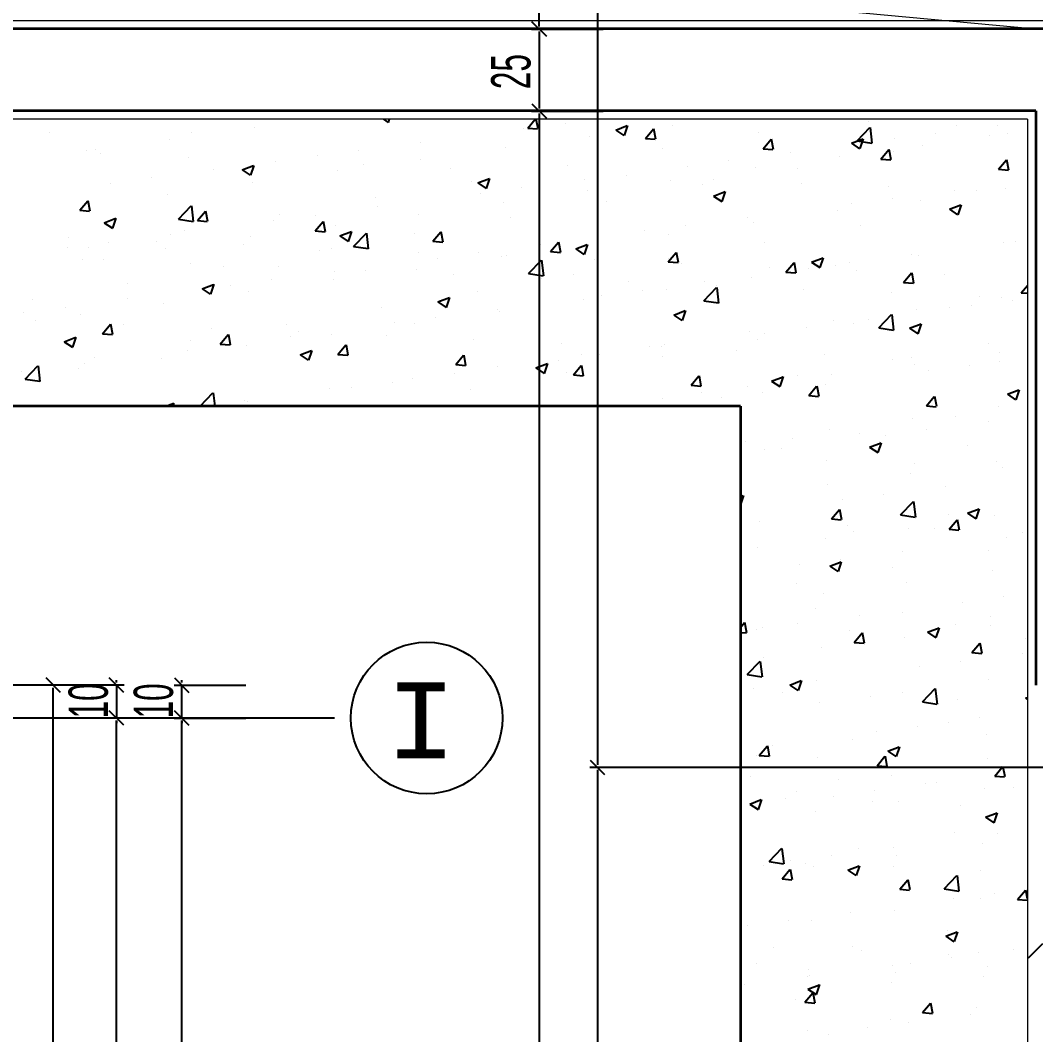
# Model space of a CAD drawing. Header units: inches. Extents: x -7543 to -822, y 102837 to 190349.
# Drawn here: x -836.35176 to -836.32082, y 102837.00934 to 102837.04026 of the extents above; entities that cross this region are included whole.
import ezdxf

# ---------------------------------------------------------------- set-up
doc = ezdxf.new("R2010")
doc.units = ezdxf.units.IN
doc.header["$MEASUREMENT"] = 0
doc.linetypes.add('DASHDOTX2', pattern=[2, 1, -0.5, 0, -0.5])
for name, color, linetype, lineweight in [('AKS', 1, 'Continuous', 25), ('ICOL', 55, 'Continuous', 25), ('SIVA', 150, 'Continuous', 15), ('TARAMA', 8, 'Continuous', 25)]:
    doc.layers.add(name, color=color, linetype=linetype, lineweight=lineweight)
doc.layers.add('DUVAR', color=7, linetype='Continuous', lineweight=35, true_color=0xfc4642)
doc.layers.add('MERDİVEN', color=7, linetype='Continuous', lineweight=20, true_color=0x16c244)
doc.styles.add('ISIM', font='monos.ttf', dxfattribs={"width": 1.1, "height": 200})
doc.styles.add('OLCU', font='tromand.shx', dxfattribs={"width": 0.6, "height": 12})

msp = doc.modelspace()

# ---------------------------------------------------------------- linework, layer by layer
at = {"layer": 'AKS', "linetype": 'DASHDOTX2', "ltscale": 10}
for p, q in [((-836.34219, 102837.018994), (-836.544072, 102837.018994)), ((-836.333122, 102837.017493), (-836.180362, 102837.017493))]:
    msp.add_line(p, q, dxfattribs=at)
at = {"layer": 'AKS', "color": 0}
msp.add_circle((-836.33938, 102837.018994), 0.00231, dxfattribs=at)
at = {"layer": 'DUVAR'}
for p, q in [((-836.319972, 102837.039995), (-836.412048, 102837.039994)), ((-836.320822, 102837.037495), (-836.413569, 102837.037494)), ((-836.320822, 102837.037495), (-836.320822, 102837.019993)), ((-836.329822, 102837.028495), (-836.419629, 102837.028494)), ((-836.329822, 102837.028495), (-836.329822, 102836.805993))]:
    msp.add_line(p, q, dxfattribs=at)
at = {"layer": 'ICOL'}
for p, q in [((-836.335953, 102837.040071), (-836.335953, 102837.067415)), ((-836.334178, 102837.067415), (-836.334178, 102837.017571)), ((-836.336173, 102837.040214), (-836.335732, 102837.039772)), ((-836.335732, 102837.039772), (-836.336173, 102837.040214)), ((-836.335719, 102837.039993), (-836.337903, 102837.039993)), ((-836.336187, 102837.039993), (-836.334003, 102837.039993)), ((-836.335953, 102837.039915), (-836.335953, 102837.037571)), ((-836.336187, 102837.037493), (-836.334003, 102837.037493)), ((-836.336187, 102837.037493), (-836.334003, 102837.037493)), ((-836.336173, 102837.037714), (-836.335732, 102837.037272)), ((-836.336173, 102837.037714), (-836.335732, 102837.037272)), ((-836.335953, 102837.037415), (-836.335953, 102836.815071)), ((-836.35054, 102837.019774), (-836.350981, 102837.020215)), ((-836.348611, 102837.019774), (-836.349052, 102837.020215)), ((-836.348831, 102837.020072), (-836.348831, 102837.02015)), ((-836.347066, 102837.020215), (-836.346625, 102837.019774)), ((-836.346846, 102837.020072), (-836.346846, 102837.02015)), ((-836.350526, 102837.019994), (-836.35271, 102837.019994)), ((-836.348597, 102837.019994), (-836.350781, 102837.019994)), ((-836.35076, 102836.815071), (-836.35076, 102837.019916)), ((-836.348831, 102837.019994), (-836.348831, 102837.018994)), ((-836.34708, 102837.019994), (-836.344896, 102837.019994)), ((-836.346846, 102837.018994), (-836.346846, 102837.019994)), ((-836.348611, 102837.018773), (-836.349052, 102837.019214)), ((-836.348611, 102837.018773), (-836.349052, 102837.019214)), ((-836.347066, 102837.019214), (-836.346625, 102837.018773)), ((-836.346625, 102837.018773), (-836.347066, 102837.019214)), ((-836.348597, 102837.018994), (-836.350781, 102837.018994)), ((-836.348597, 102837.018994), (-836.350781, 102837.018994)), ((-836.348831, 102836.989071), (-836.348831, 102837.018916)), ((-836.348831, 102837.018916), (-836.348831, 102837.018838)), ((-836.346612, 102837.018994), (-836.348796, 102837.018994)), ((-836.34708, 102837.018994), (-836.344896, 102837.018994)), ((-836.346846, 102836.816071), (-836.346846, 102837.018916)), ((-836.346846, 102837.018916), (-836.346846, 102837.018838)), ((-836.334399, 102837.017714), (-836.333957, 102837.017272)), ((-836.334399, 102837.017714), (-836.333957, 102837.017272)), ((-836.334412, 102837.017493), (-836.332228, 102837.017493)), ((-836.334412, 102837.017493), (-836.332228, 102837.017493)), ((-836.334178, 102837.017415), (-836.334178, 102836.967571)), ((-836.321042, 102837.011685), (-836.320601, 102837.012126))]:
    msp.add_line(p, q, dxfattribs=at)
at = {"layer": 'MERDİVEN', "linetype": 'ByBlock', "lineweight": 15}
msp.add_line((-836.407152, 102837.048042), (-836.320822, 102837.039995), dxfattribs=at)
at = {"layer": 'SIVA'}
for p, q in [((-836.319972, 102837.040245), (-836.411896, 102837.040244)), ((-836.321072, 102837.037245), (-836.413721, 102837.037244)), ((-836.321072, 102837.037245), (-836.321072, 102836.814743))]:
    msp.add_line(p, q, dxfattribs=at)
at = {"layer": 'TARAMA'}
for p, q in [((-836.340701, 102837.037244), (-836.340557, 102837.037147)), ((-836.340542, 102837.037148), (-836.34051, 102837.037244)), ((-836.336299, 102837.036973), (-836.33607, 102837.037244)), ((-836.335985, 102837.036947), (-836.33604, 102837.037244)), ((-836.335164, 102837.037121), (-836.335164, 102837.037121)), ((-836.325918, 102837.037162), (-836.325918, 102837.037162)), ((-836.350864, 102837.036853), (-836.350864, 102837.036853)), ((-836.346562, 102837.036828), (-836.346562, 102837.036828)), ((-836.344614, 102837.036995), (-836.344614, 102837.036995)), ((-836.336416, 102837.036956), (-836.336416, 102837.036956)), ((-836.336299, 102837.036973), (-836.336, 102837.036946)), ((-836.33362, 102837.036915), (-836.33327, 102837.037049)), ((-836.33362, 102837.036915), (-836.333371, 102837.036747)), ((-836.333357, 102837.036748), (-836.333255, 102837.03705)), ((-836.332712, 102837.036659), (-836.332471, 102837.036946)), ((-836.332399, 102837.036633), (-836.332457, 102837.036947)), ((-836.331892, 102837.037049), (-836.331892, 102837.037049)), ((-836.329273, 102837.036848), (-836.329273, 102837.036848)), ((-836.326263, 102837.036584), (-836.325874, 102837.03699)), ((-836.325803, 102837.036513), (-836.325859, 102837.036988)), ((-836.323873, 102837.036809), (-836.323873, 102837.036809)), ((-836.323249, 102837.03705), (-836.323249, 102837.03705)), ((-836.321979, 102837.037058), (-836.321979, 102837.037058)), ((-836.321666, 102837.036807), (-836.321666, 102837.036807)), ((-836.347211, 102837.03662), (-836.347211, 102837.03662)), ((-836.339573, 102837.036541), (-836.339573, 102837.036541)), ((-836.334418, 102837.036729), (-836.334418, 102837.036729)), ((-836.332712, 102837.036659), (-836.332413, 102837.036633)), ((-836.329126, 102837.036345), (-836.328885, 102837.036632)), ((-836.328812, 102837.03632), (-836.32887, 102837.036633)), ((-836.326434, 102837.036514), (-836.326084, 102837.036649)), ((-836.326434, 102837.036514), (-836.326186, 102837.036346)), ((-836.326263, 102837.036584), (-836.325818, 102837.036515)), ((-836.326171, 102837.036347), (-836.32607, 102837.036649)), ((-836.325125, 102837.036644), (-836.325125, 102837.036644)), ((-836.322243, 102837.036751), (-836.322243, 102837.036751)), ((-836.349736, 102837.0363), (-836.349736, 102837.0363)), ((-836.349478, 102837.036327), (-836.349478, 102837.036327)), ((-836.34932, 102837.036195), (-836.34932, 102837.036195)), ((-836.341467, 102837.036291), (-836.341467, 102837.036291)), ((-836.336985, 102837.036377), (-836.336985, 102837.036377)), ((-836.332189, 102837.036347), (-836.332189, 102837.036347)), ((-836.329126, 102837.036345), (-836.328827, 102837.036319)), ((-836.328283, 102837.036228), (-836.328283, 102837.036228)), ((-836.32554, 102837.036031), (-836.325299, 102837.036319)), ((-836.325226, 102837.036006), (-836.325284, 102837.036319)), ((-836.325159, 102837.03625), (-836.325159, 102837.03625)), ((-836.324263, 102837.036432), (-836.324263, 102837.036432)), ((-836.346651, 102837.036082), (-836.346651, 102837.036082)), ((-836.343982, 102837.035969), (-836.343982, 102837.035969)), ((-836.342719, 102837.036127), (-836.342719, 102837.036127)), ((-836.339582, 102837.036002), (-836.339582, 102837.036002)), ((-836.330176, 102837.035979), (-836.330176, 102837.035979)), ((-836.326789, 102837.036112), (-836.326789, 102837.036112)), ((-836.32554, 102837.036031), (-836.325241, 102837.036005)), ((-836.321953, 102837.035718), (-836.321712, 102837.036005)), ((-836.32164, 102837.035692), (-836.321698, 102837.036005)), ((-836.345877, 102837.035711), (-836.345877, 102837.035711)), ((-836.345007, 102837.035702), (-836.344657, 102837.035837)), ((-836.345007, 102837.035702), (-836.344758, 102837.035535)), ((-836.344743, 102837.035535), (-836.344642, 102837.035837)), ((-836.342107, 102837.035682), (-836.342107, 102837.035682)), ((-836.341313, 102837.035856), (-836.341313, 102837.035856)), ((-836.338644, 102837.035744), (-836.338644, 102837.035744)), ((-836.335975, 102837.035631), (-836.335975, 102837.035631)), ((-836.335104, 102837.035847), (-836.335104, 102837.035847)), ((-836.331428, 102837.035814), (-836.331428, 102837.035814)), ((-836.329356, 102837.03576), (-836.329356, 102837.03576)), ((-836.328075, 102837.03575), (-836.328075, 102837.03575)), ((-836.321953, 102837.035718), (-836.321655, 102837.035691)), ((-836.349022, 102837.035297), (-836.349022, 102837.035297)), ((-836.34777, 102837.035461), (-836.34777, 102837.035461)), ((-836.344675, 102837.03533), (-836.344675, 102837.03533)), ((-836.33802, 102837.035346), (-836.33802, 102837.035346)), ((-836.337821, 102837.035302), (-836.337471, 102837.035436)), ((-836.337821, 102837.035302), (-836.337572, 102837.035134)), ((-836.337558, 102837.035135), (-836.337456, 102837.035437)), ((-836.334586, 102837.035398), (-836.334586, 102837.035398)), ((-836.333305, 102837.035518), (-836.333305, 102837.035518)), ((-836.331953, 102837.035385), (-836.331953, 102837.035385)), ((-836.33099, 102837.035249), (-836.33099, 102837.035249)), ((-836.330636, 102837.035405), (-836.330636, 102837.035405)), ((-836.327967, 102837.035293), (-836.327967, 102837.035293)), ((-836.347271, 102837.034955), (-836.347271, 102837.034955)), ((-836.337731, 102837.034984), (-836.337731, 102837.034984)), ((-836.336479, 102837.035149), (-836.336479, 102837.035149)), ((-836.334479, 102837.035065), (-836.334479, 102837.035065)), ((-836.330636, 102837.034902), (-836.330285, 102837.035036)), ((-836.330372, 102837.034734), (-836.330271, 102837.035037)), ((-836.325298, 102837.03518), (-836.325298, 102837.03518)), ((-836.323295, 102837.035086), (-836.323295, 102837.035086)), ((-836.322629, 102837.035067), (-836.322629, 102837.035067)), ((-836.321727, 102837.035142), (-836.321727, 102837.035142)), ((-836.34995, 102837.034467), (-836.349709, 102837.034754)), ((-836.349797, 102837.034635), (-836.349797, 102837.034635)), ((-836.349636, 102837.034441), (-836.349694, 102837.034755)), ((-836.340936, 102837.034846), (-836.340936, 102837.034846)), ((-836.337046, 102837.034713), (-836.337046, 102837.034713)), ((-836.333906, 102837.034749), (-836.333906, 102837.034749)), ((-836.330636, 102837.034902), (-836.330387, 102837.034734)), ((-836.32644, 102837.034672), (-836.32644, 102837.034672)), ((-836.325188, 102837.034837), (-836.325188, 102837.034837)), ((-836.324324, 102837.034767), (-836.324324, 102837.034767)), ((-836.32345, 102837.034501), (-836.3231, 102837.034636)), ((-836.323186, 102837.034334), (-836.323085, 102837.034636)), ((-836.34995, 102837.034467), (-836.349651, 102837.034441)), ((-836.346945, 102837.034196), (-836.346556, 102837.034602)), ((-836.346485, 102837.034125), (-836.34654, 102837.0346)), ((-836.346364, 102837.034153), (-836.346123, 102837.03444)), ((-836.34605, 102837.034127), (-836.346108, 102837.034441)), ((-836.343852, 102837.034345), (-836.343852, 102837.034345)), ((-836.342782, 102837.034319), (-836.342782, 102837.034319)), ((-836.340889, 102837.034569), (-836.340889, 102837.034569)), ((-836.339643, 102837.034338), (-836.339643, 102837.034338)), ((-836.32685, 102837.034447), (-836.32685, 102837.034447)), ((-836.32345, 102837.034501), (-836.323201, 102837.034333)), ((-836.323249, 102837.034501), (-836.323249, 102837.034501)), ((-836.349208, 102837.03409), (-836.348858, 102837.034224)), ((-836.349208, 102837.03409), (-836.348959, 102837.033922)), ((-836.348944, 102837.033923), (-836.348843, 102837.034225)), ((-836.346945, 102837.034196), (-836.3465, 102837.034127)), ((-836.346364, 102837.034153), (-836.346065, 102837.034127)), ((-836.344034, 102837.034154), (-836.344034, 102837.034154)), ((-836.342777, 102837.033839), (-836.342536, 102837.034126)), ((-836.342464, 102837.033814), (-836.342522, 102837.034127)), ((-836.342168, 102837.034018), (-836.342168, 102837.034018)), ((-836.336822, 102837.034248), (-836.336822, 102837.034248)), ((-836.331492, 102837.034007), (-836.331492, 102837.034007)), ((-836.329598, 102837.034256), (-836.329598, 102837.034256)), ((-836.329417, 102837.034095), (-836.329417, 102837.034095)), ((-836.347192, 102837.033739), (-836.347192, 102837.033739)), ((-836.346768, 102837.033844), (-836.346768, 102837.033844)), ((-836.342777, 102837.033839), (-836.342479, 102837.033813)), ((-836.342022, 102837.033689), (-836.341672, 102837.033824)), ((-836.341759, 102837.033522), (-836.341657, 102837.033824)), ((-836.341609, 102837.033368), (-836.341219, 102837.033774)), ((-836.341149, 102837.033298), (-836.341204, 102837.033772)), ((-836.339738, 102837.033748), (-836.339738, 102837.033748)), ((-836.339191, 102837.033525), (-836.33895, 102837.033813)), ((-836.338878, 102837.0335), (-836.338935, 102837.033813)), ((-836.332743, 102837.033842), (-836.332743, 102837.033842)), ((-836.332014, 102837.03372), (-836.332014, 102837.03372)), ((-836.326165, 102837.034), (-836.326165, 102837.034)), ((-836.350294, 102837.03364), (-836.350294, 102837.03364)), ((-836.349086, 102837.033489), (-836.349086, 102837.033489)), ((-836.347625, 102837.033527), (-836.347625, 102837.033527)), ((-836.344956, 102837.033414), (-836.344956, 102837.033414)), ((-836.344735, 102837.033666), (-836.344735, 102837.033666)), ((-836.342022, 102837.033689), (-836.341774, 102837.033522)), ((-836.339191, 102837.033525), (-836.338892, 102837.033499)), ((-836.335901, 102837.033426), (-836.335901, 102837.033426)), ((-836.335605, 102837.033212), (-836.335364, 102837.033499)), ((-836.335291, 102837.033186), (-836.335349, 102837.0335)), ((-836.334837, 102837.033289), (-836.334487, 102837.033423)), ((-836.334573, 102837.033122), (-836.334472, 102837.033424)), ((-836.334539, 102837.0334), (-836.334539, 102837.0334)), ((-836.329081, 102837.033499), (-836.329081, 102837.033499)), ((-836.321788, 102837.033478), (-836.321788, 102837.033478)), ((-836.321452, 102837.03353), (-836.321452, 102837.03353)), ((-836.350337, 102837.033325), (-836.350337, 102837.033325)), ((-836.349684, 102837.033344), (-836.349684, 102837.033344)), ((-836.347332, 102837.033291), (-836.347332, 102837.033291)), ((-836.342654, 102837.033247), (-836.342654, 102837.033247)), ((-836.342286, 102837.033301), (-836.342286, 102837.033301)), ((-836.341609, 102837.033368), (-836.341164, 102837.033299)), ((-836.339617, 102837.033189), (-836.339617, 102837.033189)), ((-836.337795, 102837.033177), (-836.337795, 102837.033177)), ((-836.336948, 102837.033076), (-836.336948, 102837.033076)), ((-836.335605, 102837.033212), (-836.335306, 102837.033185)), ((-836.334837, 102837.033289), (-836.334588, 102837.033121)), ((-836.332019, 102837.032898), (-836.331777, 102837.033185)), ((-836.331705, 102837.032872), (-836.331763, 102837.033186)), ((-836.32461, 102837.033114), (-836.32461, 102837.033114)), ((-836.324385, 102837.033103), (-836.324385, 102837.033103)), ((-836.349858, 102837.032971), (-836.349858, 102837.032971)), ((-836.34924, 102837.032968), (-836.34924, 102837.032968)), ((-836.34657, 102837.032855), (-836.34657, 102837.032855)), ((-836.339046, 102837.033012), (-836.339046, 102837.033012)), ((-836.337106, 102837.033048), (-836.337106, 102837.033048)), ((-836.336273, 102837.032541), (-836.335883, 102837.032947)), ((-836.335813, 102837.03247), (-836.335868, 102837.032945)), ((-836.334279, 102837.032963), (-836.334279, 102837.032963)), ((-836.332019, 102837.032898), (-836.33172, 102837.032872)), ((-836.331997, 102837.032999), (-836.331997, 102837.032999)), ((-836.33161, 102837.03285), (-836.33161, 102837.03285)), ((-836.328432, 102837.032584), (-836.328191, 102837.032871)), ((-836.328119, 102837.032559), (-836.328176, 102837.032872)), ((-836.327651, 102837.032888), (-836.327301, 102837.033023)), ((-836.327651, 102837.032888), (-836.327402, 102837.032721)), ((-836.327387, 102837.032721), (-836.327286, 102837.033023)), ((-836.32691, 102837.032783), (-836.32691, 102837.032783)), ((-836.326504, 102837.032865), (-836.326504, 102837.032865)), ((-836.34557, 102837.032747), (-836.34557, 102837.032747)), ((-836.343901, 102837.032743), (-836.343901, 102837.032743)), ((-836.342204, 102837.032597), (-836.342204, 102837.032597)), ((-836.341232, 102837.03263), (-836.341232, 102837.03263)), ((-836.339703, 102837.032673), (-836.339703, 102837.032673)), ((-836.338563, 102837.032517), (-836.338563, 102837.032517)), ((-836.336273, 102837.032541), (-836.335828, 102837.032472)), ((-836.334913, 102837.032498), (-836.334913, 102837.032498)), ((-836.328941, 102837.032738), (-836.328941, 102837.032738)), ((-836.328432, 102837.032584), (-836.328133, 102837.032558)), ((-836.327755, 102837.0327), (-836.327755, 102837.0327)), ((-836.326272, 102837.032625), (-836.326272, 102837.032625)), ((-836.324846, 102837.03227), (-836.324605, 102837.032558)), ((-836.324532, 102837.032245), (-836.32459, 102837.032558)), ((-836.323603, 102837.032512), (-836.323603, 102837.032512)), ((-836.348486, 102837.032246), (-836.348486, 102837.032246)), ((-836.346223, 102837.032077), (-836.345873, 102837.032211)), ((-836.34596, 102837.03191), (-836.345858, 102837.032212)), ((-836.345349, 102837.032182), (-836.345349, 102837.032182)), ((-836.344098, 102837.032347), (-836.344098, 102837.032347)), ((-836.342229, 102837.032353), (-836.342229, 102837.032353)), ((-836.335894, 102837.032404), (-836.335894, 102837.032404)), ((-836.333225, 102837.032292), (-836.333225, 102837.032292)), ((-836.330913, 102837.032284), (-836.330913, 102837.032284)), ((-836.330556, 102837.032179), (-836.330556, 102837.032179)), ((-836.329478, 102837.032431), (-836.329478, 102837.032431)), ((-836.324846, 102837.03227), (-836.324547, 102837.032244)), ((-836.32126, 102837.031957), (-836.321072, 102837.03218)), ((-836.346223, 102837.032077), (-836.345975, 102837.031909)), ((-836.344796, 102837.032001), (-836.344796, 102837.032001)), ((-836.337829, 102837.031998), (-836.337829, 102837.031998)), ((-836.334059, 102837.03187), (-836.334059, 102837.03187)), ((-836.332807, 102837.032035), (-836.332807, 102837.032035)), ((-836.332075, 102837.032056), (-836.332075, 102837.032056)), ((-836.330936, 102837.031713), (-836.330547, 102837.032119)), ((-836.330477, 102837.031642), (-836.330532, 102837.032117)), ((-836.327887, 102837.032066), (-836.327887, 102837.032066)), ((-836.325218, 102837.031953), (-836.325218, 102837.031953)), ((-836.322548, 102837.03184), (-836.322548, 102837.03184)), ((-836.32126, 102837.031957), (-836.321072, 102837.03194)), ((-836.351402, 102837.031746), (-836.351402, 102837.031746)), ((-836.348507, 102837.031767), (-836.348507, 102837.031767)), ((-836.347393, 102837.031626), (-836.347393, 102837.031626)), ((-836.339038, 102837.031676), (-836.338688, 102837.031811)), ((-836.339038, 102837.031676), (-836.338789, 102837.031508)), ((-836.338774, 102837.031509), (-836.338673, 102837.031811)), ((-836.3346, 102837.031736), (-836.3346, 102837.031736)), ((-836.330936, 102837.031713), (-836.330492, 102837.031644)), ((-836.322768, 102837.031558), (-836.322768, 102837.031558)), ((-836.321849, 102837.031813), (-836.321849, 102837.031813)), ((-836.321516, 102837.031722), (-836.321516, 102837.031722)), ((-836.351653, 102837.031353), (-836.351653, 102837.031353)), ((-836.350401, 102837.031517), (-836.350401, 102837.031517)), ((-836.349919, 102837.031306), (-836.349919, 102837.031306)), ((-836.340745, 102837.031497), (-836.340745, 102837.031497)), ((-836.337216, 102837.031454), (-836.337216, 102837.031454)), ((-836.337167, 102837.031384), (-836.337167, 102837.031384)), ((-836.331852, 102837.031276), (-836.331502, 102837.03141)), ((-836.331852, 102837.031276), (-836.331603, 102837.031108)), ((-836.331589, 102837.031109), (-836.331487, 102837.031411)), ((-836.3256, 102837.030886), (-836.325211, 102837.031292)), ((-836.32514, 102837.030815), (-836.325196, 102837.03129)), ((-836.324446, 102837.031439), (-836.324446, 102837.031439)), ((-836.323456, 102837.031517), (-836.323456, 102837.031517)), ((-836.351289, 102837.031098), (-836.351289, 102837.031098)), ((-836.349256, 102837.030706), (-836.349015, 102837.030993)), ((-836.348943, 102837.03068), (-836.349001, 102837.030994)), ((-836.348619, 102837.030985), (-836.348619, 102837.030985)), ((-836.343661, 102837.030997), (-836.343661, 102837.030997)), ((-836.340362, 102837.03104), (-836.340362, 102837.03104)), ((-836.339764, 102837.031009), (-836.339764, 102837.031009)), ((-836.33911, 102837.031205), (-836.33911, 102837.031205)), ((-836.326971, 102837.031118), (-836.326971, 102837.031118)), ((-836.326371, 102837.031017), (-836.326371, 102837.031017)), ((-836.325925, 102837.031142), (-836.325925, 102837.031142)), ((-836.324666, 102837.030875), (-836.324316, 102837.03101)), ((-836.324403, 102837.030708), (-836.324302, 102837.03101)), ((-836.350424, 102837.030464), (-836.350074, 102837.030598)), ((-836.350161, 102837.030297), (-836.35006, 102837.030599)), ((-836.349256, 102837.030706), (-836.348957, 102837.03068)), ((-836.34595, 102837.030873), (-836.34595, 102837.030873)), ((-836.34567, 102837.030392), (-836.345429, 102837.030679)), ((-836.345356, 102837.030366), (-836.345414, 102837.03068)), ((-836.343519, 102837.030624), (-836.343519, 102837.030624)), ((-836.343281, 102837.03076), (-836.343281, 102837.03076)), ((-836.34229, 102837.030689), (-836.34229, 102837.030689)), ((-836.340612, 102837.030647), (-836.340612, 102837.030647)), ((-836.329538, 102837.030766), (-836.329538, 102837.030766)), ((-836.329071, 102837.030728), (-836.329071, 102837.030728)), ((-836.327819, 102837.030893), (-836.327819, 102837.030893)), ((-836.3256, 102837.030886), (-836.325155, 102837.030817)), ((-836.324666, 102837.030875), (-836.324418, 102837.030708)), ((-836.350424, 102837.030464), (-836.350176, 102837.030296)), ((-836.346577, 102837.030496), (-836.346577, 102837.030496)), ((-836.34567, 102837.030392), (-836.345371, 102837.030366)), ((-836.345413, 102837.030375), (-836.345413, 102837.030375)), ((-836.344857, 102837.030337), (-836.344857, 102837.030337)), ((-836.342084, 102837.030078), (-836.341843, 102837.030365)), ((-836.34177, 102837.030053), (-836.341828, 102837.030366)), ((-836.337943, 102837.030534), (-836.337943, 102837.030534)), ((-836.335274, 102837.030422), (-836.335274, 102837.030422)), ((-836.332605, 102837.030309), (-836.332605, 102837.030309)), ((-836.332229, 102837.030312), (-836.332229, 102837.030312)), ((-836.332135, 102837.030392), (-836.332135, 102837.030392)), ((-836.329287, 102837.030516), (-836.329287, 102837.030516)), ((-836.322257, 102837.030419), (-836.322257, 102837.030419)), ((-836.349492, 102837.029996), (-836.349492, 102837.029996)), ((-836.346665, 102837.03021), (-836.346665, 102837.03021)), ((-836.343239, 102837.030064), (-836.342889, 102837.030198)), ((-836.343239, 102837.030064), (-836.34299, 102837.029896)), ((-836.342975, 102837.029896), (-836.342874, 102837.030199)), ((-836.342084, 102837.030078), (-836.341785, 102837.030052)), ((-836.338497, 102837.029764), (-836.338256, 102837.030052)), ((-836.338184, 102837.029739), (-836.338242, 102837.030052)), ((-836.334661, 102837.030071), (-836.334661, 102837.030071)), ((-836.334122, 102837.030063), (-836.334122, 102837.030063)), ((-836.332203, 102837.030016), (-836.332203, 102837.030016)), ((-836.329936, 102837.030196), (-836.329936, 102837.030196)), ((-836.327267, 102837.030083), (-836.327267, 102837.030083)), ((-836.32191, 102837.030149), (-836.32191, 102837.030149)), ((-836.351618, 102837.029325), (-836.351229, 102837.029731)), ((-836.351159, 102837.029255), (-836.351214, 102837.029729)), ((-836.349823, 102837.029795), (-836.349823, 102837.029795)), ((-836.347454, 102837.029962), (-836.347454, 102837.029962)), ((-836.338497, 102837.029764), (-836.338199, 102837.029738)), ((-836.337228, 102837.029719), (-836.337228, 102837.029719)), ((-836.336053, 102837.029663), (-836.335703, 102837.029798)), ((-836.33579, 102837.029496), (-836.335688, 102837.029798)), ((-836.335374, 102837.029898), (-836.335374, 102837.029898)), ((-836.334911, 102837.029451), (-836.33467, 102837.029738)), ((-836.334597, 102837.029425), (-836.334655, 102837.029739)), ((-836.325173, 102837.029919), (-836.325173, 102837.029919)), ((-836.324597, 102837.02997), (-836.324597, 102837.02997)), ((-836.324507, 102837.029774), (-836.324507, 102837.029774)), ((-836.322831, 102837.02975), (-836.322831, 102837.02975)), ((-836.321928, 102837.029858), (-836.321928, 102837.029858)), ((-836.351716, 102837.029545), (-836.351716, 102837.029545)), ((-836.349979, 102837.029642), (-836.349979, 102837.029642)), ((-836.338532, 102837.029482), (-836.338532, 102837.029482)), ((-836.336053, 102837.029663), (-836.335804, 102837.029495)), ((-836.335119, 102837.029515), (-836.335119, 102837.029515)), ((-836.334911, 102837.029451), (-836.334612, 102837.029425)), ((-836.331325, 102837.029137), (-836.331084, 102837.029424)), ((-836.331011, 102837.029111), (-836.331069, 102837.029425)), ((-836.328868, 102837.029263), (-836.328517, 102837.029397)), ((-836.328604, 102837.029096), (-836.328503, 102837.029398)), ((-836.328089, 102837.029418), (-836.328089, 102837.029418)), ((-836.327032, 102837.029454), (-836.327032, 102837.029454)), ((-836.324083, 102837.029586), (-836.324083, 102837.029586)), ((-836.351618, 102837.029325), (-836.351174, 102837.029256)), ((-836.341677, 102837.029068), (-836.341677, 102837.029068)), ((-836.340425, 102837.029233), (-836.340425, 102837.029233)), ((-836.339825, 102837.029344), (-836.339825, 102837.029344)), ((-836.331325, 102837.029137), (-836.331026, 102837.029111)), ((-836.329599, 102837.029102), (-836.329599, 102837.029102)), ((-836.328868, 102837.029263), (-836.328619, 102837.029095)), ((-836.327738, 102837.028823), (-836.327497, 102837.02911)), ((-836.327425, 102837.028798), (-836.327483, 102837.029111)), ((-836.327241, 102837.02917), (-836.327241, 102837.02917)), ((-836.346282, 102837.028498), (-836.345893, 102837.028904)), ((-836.34583, 102837.028494), (-836.345878, 102837.028902)), ((-836.342351, 102837.029024), (-836.342351, 102837.029024)), ((-836.338035, 102837.029015), (-836.338035, 102837.029015)), ((-836.331005, 102837.028918), (-836.331005, 102837.028918)), ((-836.330386, 102837.028756), (-836.330386, 102837.028756)), ((-836.329134, 102837.02892), (-836.329134, 102837.02892)), ((-836.327738, 102837.028823), (-836.32744, 102837.028797)), ((-836.324152, 102837.028509), (-836.323911, 102837.028797)), ((-836.323839, 102837.028484), (-836.323896, 102837.028797)), ((-836.321682, 102837.028862), (-836.321332, 102837.028997)), ((-836.321682, 102837.028862), (-836.321433, 102837.028695)), ((-836.321418, 102837.028695), (-836.321317, 102837.028997)), ((-836.347327, 102837.028494), (-836.34709, 102837.028585)), ((-836.347106, 102837.028494), (-836.347075, 102837.028586)), ((-836.346282, 102837.028498), (-836.34626, 102837.028494)), ((-836.344918, 102837.028672), (-836.344918, 102837.028672)), ((-836.344835, 102837.028652), (-836.344835, 102837.028652)), ((-836.340951, 102837.028514), (-836.340951, 102837.028514)), ((-836.332196, 102837.028727), (-836.332196, 102837.028727)), ((-836.324152, 102837.028509), (-836.323853, 102837.028483)), ((-836.32197, 102837.028484), (-836.32197, 102837.028484)), ((-836.323264, 102837.028169), (-836.323264, 102837.028169)), ((-836.324567, 102837.02811), (-836.324567, 102837.02811)), ((-836.322253, 102837.028028), (-836.322253, 102837.028028)), ((-836.32824, 102837.027528), (-836.32824, 102837.027528)), ((-836.327093, 102837.027789), (-836.327093, 102837.027789)), ((-836.32618, 102837.027669), (-836.32618, 102837.027669)), ((-836.325398, 102837.027613), (-836.325398, 102837.027613)), ((-836.324147, 102837.027778), (-836.324147, 102837.027778)), ((-836.32966, 102837.027437), (-836.32966, 102837.027437)), ((-836.328556, 102837.027198), (-836.328556, 102837.027198)), ((-836.325883, 102837.02725), (-836.325533, 102837.027384)), ((-836.325883, 102837.02725), (-836.325634, 102837.027082)), ((-836.32562, 102837.027082), (-836.325518, 102837.027385)), ((-836.325571, 102837.027416), (-836.325571, 102837.027416)), ((-836.322902, 102837.027303), (-836.322902, 102837.027303)), ((-836.329096, 102837.027168), (-836.329096, 102837.027168)), ((-836.327186, 102837.026857), (-836.327186, 102837.026857)), ((-836.324517, 102837.026744), (-836.324517, 102837.026744)), ((-836.322031, 102837.02682), (-836.322031, 102837.02682)), ((-836.321848, 102837.026631), (-836.321848, 102837.026631)), ((-836.324628, 102837.026445), (-836.324628, 102837.026445)), ((-836.329814, 102837.025944), (-836.329822, 102837.026014)), ((-836.327154, 102837.026125), (-836.327154, 102837.026125)), ((-836.323568, 102837.026055), (-836.323568, 102837.026055)), ((-836.329822, 102837.025738), (-836.329734, 102837.025771)), ((-836.329821, 102837.02547), (-836.329719, 102837.025772)), ((-836.329721, 102837.025773), (-836.329721, 102837.025773)), ((-836.325462, 102837.025806), (-836.325462, 102837.025806)), ((-836.327045, 102837.025062), (-836.326804, 102837.025349)), ((-836.326731, 102837.025037), (-836.326789, 102837.02535)), ((-836.326714, 102837.025641), (-836.326714, 102837.025641)), ((-836.324937, 102837.025187), (-836.324548, 102837.025593)), ((-836.324478, 102837.025117), (-836.324533, 102837.025591)), ((-836.322898, 102837.025237), (-836.322548, 102837.025371)), ((-836.322635, 102837.025069), (-836.322534, 102837.025372)), ((-836.327045, 102837.025062), (-836.326746, 102837.025036)), ((-836.324937, 102837.025187), (-836.324493, 102837.025118)), ((-836.32347, 102837.025186), (-836.32347, 102837.025186)), ((-836.323458, 102837.024748), (-836.323217, 102837.025036)), ((-836.323145, 102837.024723), (-836.323203, 102837.025036)), ((-836.322898, 102837.025237), (-836.32265, 102837.025069)), ((-836.322092, 102837.025156), (-836.322092, 102837.025156)), ((-836.329235, 102837.024987), (-836.329235, 102837.024987)), ((-836.326566, 102837.024874), (-836.326566, 102837.024874)), ((-836.324689, 102837.024781), (-836.324689, 102837.024781)), ((-836.323897, 102837.024761), (-836.323897, 102837.024761)), ((-836.323458, 102837.024748), (-836.32316, 102837.024722)), ((-836.327214, 102837.024461), (-836.327214, 102837.024461)), ((-836.326386, 102837.024685), (-836.326386, 102837.024685)), ((-836.321726, 102837.024499), (-836.321726, 102837.024499)), ((-836.321228, 102837.024648), (-836.321228, 102837.024648)), ((-836.329782, 102837.024109), (-836.329782, 102837.024109)), ((-836.329302, 102837.024185), (-836.329302, 102837.024185)), ((-836.326777, 102837.023834), (-836.326777, 102837.023834)), ((-836.324884, 102837.024083), (-836.324884, 102837.024083)), ((-836.322272, 102837.024088), (-836.322272, 102837.024088)), ((-836.328029, 102837.023669), (-836.328029, 102837.023669)), ((-836.3271, 102837.023624), (-836.32675, 102837.023758)), ((-836.3271, 102837.023624), (-836.326851, 102837.023456)), ((-836.326836, 102837.023457), (-836.326735, 102837.023759)), ((-836.325188, 102837.023587), (-836.325188, 102837.023587)), ((-836.322153, 102837.023491), (-836.322153, 102837.023491)), ((-836.328104, 102837.023087), (-836.328104, 102837.023087)), ((-836.32475, 102837.023116), (-836.32475, 102837.023116)), ((-836.327275, 102837.022796), (-836.327275, 102837.022796)), ((-836.32179, 102837.022692), (-836.32179, 102837.022692)), ((-836.32754, 102837.022319), (-836.32754, 102837.022319)), ((-836.323041, 102837.022527), (-836.323041, 102837.022527)), ((-836.326199, 102837.022111), (-836.326199, 102837.022111)), ((-836.32487, 102837.022206), (-836.32487, 102837.022206)), ((-836.322201, 102837.022093), (-836.322201, 102837.022093)), ((-836.329822, 102837.021753), (-836.329696, 102837.021902)), ((-836.329624, 102837.021589), (-836.329681, 102837.021903)), ((-836.329344, 102837.021697), (-836.329344, 102837.021697)), ((-836.329154, 102837.02176), (-836.329154, 102837.02176)), ((-836.328093, 102837.021862), (-836.328093, 102837.021862)), ((-836.326485, 102837.021647), (-836.326485, 102837.021647)), ((-836.324115, 102837.021611), (-836.323765, 102837.021745)), ((-836.323852, 102837.021444), (-836.32375, 102837.021746)), ((-836.323279, 102837.021838), (-836.323279, 102837.021838)), ((-836.322214, 102837.021827), (-836.322214, 102837.021827)), ((-836.329822, 102837.021605), (-836.329638, 102837.021589)), ((-836.326351, 102837.021301), (-836.32611, 102837.021588)), ((-836.326194, 102837.021337), (-836.326194, 102837.021337)), ((-836.326037, 102837.021276), (-836.326095, 102837.021589)), ((-836.324811, 102837.021452), (-836.324811, 102837.021452)), ((-836.324115, 102837.021611), (-836.323866, 102837.021443)), ((-836.323816, 102837.021535), (-836.323816, 102837.021535)), ((-836.321147, 102837.021422), (-836.321147, 102837.021422)), ((-836.327336, 102837.021132), (-836.327336, 102837.021132)), ((-836.326351, 102837.021301), (-836.326052, 102837.021275)), ((-836.322765, 102837.020987), (-836.322524, 102837.021275)), ((-836.322451, 102837.020962), (-836.322509, 102837.021275)), ((-836.329611, 102837.020317), (-836.329221, 102837.020723)), ((-836.329151, 102837.020246), (-836.329206, 102837.020721)), ((-836.32911, 102837.020837), (-836.32911, 102837.020837)), ((-836.323105, 102837.02072), (-836.323105, 102837.02072)), ((-836.322765, 102837.020987), (-836.322466, 102837.020961)), ((-836.321211, 102837.020969), (-836.321211, 102837.020969)), ((-836.324357, 102837.020555), (-836.324357, 102837.020555)), ((-836.329611, 102837.020317), (-836.329166, 102837.020248)), ((-836.328316, 102837.019998), (-836.327966, 102837.020133)), ((-836.328053, 102837.019831), (-836.327951, 102837.020133)), ((-836.327514, 102837.020139), (-836.327514, 102837.020139)), ((-836.322274, 102837.020162), (-836.322274, 102837.020162)), ((-836.329408, 102837.01989), (-836.329408, 102837.01989)), ((-836.328534, 102837.019777), (-836.328534, 102837.019777)), ((-836.328316, 102837.019998), (-836.328067, 102837.01983)), ((-836.324871, 102837.019787), (-836.324871, 102837.019787)), ((-836.324274, 102837.019489), (-836.323885, 102837.019895)), ((-836.323815, 102837.019418), (-836.32387, 102837.019893)), ((-836.327397, 102837.019467), (-836.327397, 102837.019467)), ((-836.325865, 102837.019665), (-836.325865, 102837.019665)), ((-836.324274, 102837.019489), (-836.32383, 102837.01942)), ((-836.323196, 102837.019552), (-836.323196, 102837.019552)), ((-836.321131, 102837.019598), (-836.321072, 102837.01962)), ((-836.321131, 102837.019598), (-836.321072, 102837.019558)), ((-836.323485, 102837.018854), (-836.323485, 102837.018854)), ((-836.322527, 102837.018997), (-836.322527, 102837.018997)), ((-836.325672, 102837.018583), (-836.325672, 102837.018583)), ((-836.32442, 102837.018748), (-836.32442, 102837.018748)), ((-836.326401, 102837.018354), (-836.326401, 102837.018354)), ((-836.322335, 102837.018498), (-836.322335, 102837.018498)), ((-836.329244, 102837.017854), (-836.329002, 102837.018141)), ((-836.32893, 102837.017828), (-836.328988, 102837.018142)), ((-836.32883, 102837.018167), (-836.32883, 102837.018167)), ((-836.325332, 102837.017985), (-836.324982, 102837.018119)), ((-836.325332, 102837.017985), (-836.325083, 102837.017817)), ((-836.325068, 102837.017818), (-836.324967, 102837.01812)), ((-836.324932, 102837.018123), (-836.324932, 102837.018123)), ((-836.329317, 102837.017853), (-836.329317, 102837.017853)), ((-836.329244, 102837.017854), (-836.328945, 102837.017828)), ((-836.327458, 102837.017803), (-836.327458, 102837.017803)), ((-836.325657, 102837.01754), (-836.325416, 102837.017828)), ((-836.325344, 102837.017515), (-836.325401, 102837.017828)), ((-836.322287, 102837.017756), (-836.322287, 102837.017756)), ((-836.325657, 102837.01754), (-836.325358, 102837.017514)), ((-836.322071, 102837.017227), (-836.321847, 102837.017493)), ((-836.321847, 102837.017493), (-836.32183, 102837.017514)), ((-836.321811, 102837.017493), (-836.321815, 102837.017514)), ((-836.321757, 102837.017201), (-836.321811, 102837.017493)), ((-836.329508, 102837.017222), (-836.329508, 102837.017222)), ((-836.326839, 102837.01711), (-836.326839, 102837.01711)), ((-836.325203, 102837.017256), (-836.325203, 102837.017256)), ((-836.32417, 102837.016997), (-836.32417, 102837.016997)), ((-836.323842, 102837.017025), (-836.323842, 102837.017025)), ((-836.322071, 102837.017227), (-836.321772, 102837.0172)), ((-836.328119, 102837.016755), (-836.328119, 102837.016755)), ((-836.325736, 102837.016776), (-836.325736, 102837.016776)), ((-836.322396, 102837.016833), (-836.322396, 102837.016833)), ((-836.321501, 102837.016884), (-836.321501, 102837.016884)), ((-836.329533, 102837.016372), (-836.329183, 102837.016507)), ((-836.329533, 102837.016372), (-836.329284, 102837.016205)), ((-836.329269, 102837.016205), (-836.329168, 102837.016507)), ((-836.328454, 102837.016551), (-836.328454, 102837.016551)), ((-836.326987, 102837.016611), (-836.326987, 102837.016611)), ((-836.325785, 102837.016438), (-836.325785, 102837.016438)), ((-836.324993, 102837.016458), (-836.324993, 102837.016458)), ((-836.327518, 102837.016138), (-836.327518, 102837.016138)), ((-836.323116, 102837.016325), (-836.323116, 102837.016325)), ((-836.322347, 102837.015972), (-836.321997, 102837.016106)), ((-836.322084, 102837.015805), (-836.321982, 102837.016107)), ((-836.322347, 102837.015972), (-836.322098, 102837.015804)), ((-836.323293, 102837.015506), (-836.323293, 102837.015506)), ((-836.322, 102837.015469), (-836.322, 102837.015469)), ((-836.322457, 102837.015169), (-836.322457, 102837.015169)), ((-836.328948, 102837.014619), (-836.328558, 102837.015025)), ((-836.328488, 102837.014548), (-836.328543, 102837.015023)), ((-836.326209, 102837.015006), (-836.326209, 102837.015006)), ((-836.325157, 102837.015053), (-836.325157, 102837.015053)), ((-836.328948, 102837.014619), (-836.328503, 102837.01455)), ((-836.328303, 102837.014639), (-836.328303, 102837.014639)), ((-836.327834, 102837.014568), (-836.327834, 102837.014568)), ((-836.327051, 102837.014804), (-836.327051, 102837.014804)), ((-836.325054, 102837.014794), (-836.325054, 102837.014794)), ((-836.329125, 102837.014505), (-836.329125, 102837.014505)), ((-836.32855, 102837.014093), (-836.328309, 102837.01438)), ((-836.328236, 102837.014068), (-836.328294, 102837.014381)), ((-836.327579, 102837.014474), (-836.327579, 102837.014474)), ((-836.326548, 102837.014359), (-836.326198, 102837.014494)), ((-836.326548, 102837.014359), (-836.326299, 102837.014192)), ((-836.326285, 102837.014192), (-836.326183, 102837.014494)), ((-836.325165, 102837.014455), (-836.325165, 102837.014455)), ((-836.322495, 102837.014343), (-836.322495, 102837.014343)), ((-836.32855, 102837.014093), (-836.328251, 102837.014067)), ((-836.324963, 102837.013779), (-836.324722, 102837.014067)), ((-836.32465, 102837.013754), (-836.324708, 102837.014067)), ((-836.323611, 102837.013791), (-836.323222, 102837.014197)), ((-836.323152, 102837.01372), (-836.323207, 102837.014195)), ((-836.324963, 102837.013779), (-836.324665, 102837.013753)), ((-836.323611, 102837.013791), (-836.323167, 102837.013722)), ((-836.322063, 102837.013661), (-836.322063, 102837.013661)), ((-836.321377, 102837.013466), (-836.321136, 102837.013753)), ((-836.321072, 102837.013485), (-836.321121, 102837.013753)), ((-836.323315, 102837.013497), (-836.323315, 102837.013497)), ((-836.322518, 102837.013504), (-836.322518, 102837.013504)), ((-836.321377, 102837.013466), (-836.321078, 102837.013439)), ((-836.326473, 102837.013081), (-836.326473, 102837.013081)), ((-836.325115, 102837.013129), (-836.325115, 102837.013129)), ((-836.329618, 102837.012667), (-836.329618, 102837.012667)), ((-836.328366, 102837.012832), (-836.328366, 102837.012832)), ((-836.32764, 102837.012809), (-836.32764, 102837.012809)), ((-836.323564, 102837.012346), (-836.323214, 102837.012481)), ((-836.323564, 102837.012346), (-836.323315, 102837.012178)), ((-836.3235, 102837.012523), (-836.3235, 102837.012523)), ((-836.3233, 102837.012179), (-836.323199, 102837.012481)), ((-836.328807, 102837.012013), (-836.328807, 102837.012013)), ((-836.326416, 102837.012022), (-836.326416, 102837.012022)), ((-836.326138, 102837.0119), (-836.326138, 102837.0119)), ((-836.323469, 102837.011788), (-836.323469, 102837.011788)), ((-836.322578, 102837.01184), (-836.322578, 102837.01184)), ((-836.321485, 102837.011939), (-836.321485, 102837.011939)), ((-836.329332, 102837.011522), (-836.329332, 102837.011522)), ((-836.325175, 102837.011465), (-836.325175, 102837.011465)), ((-836.32463, 102837.011525), (-836.32463, 102837.011525)), ((-836.323379, 102837.011689), (-836.323379, 102837.011689)), ((-836.322302, 102837.011425), (-836.322302, 102837.011425)), ((-836.327788, 102837.011109), (-836.327788, 102837.011109)), ((-836.327753, 102837.011342), (-836.327753, 102837.011342)), ((-836.327701, 102837.011145), (-836.327701, 102837.011145)), ((-836.325084, 102837.011229), (-836.325084, 102837.011229)), ((-836.322415, 102837.011116), (-836.322415, 102837.011116)), ((-836.329682, 102837.01086), (-836.329682, 102837.01086)), ((-836.327765, 102837.010734), (-836.327415, 102837.010868)), ((-836.327501, 102837.010566), (-836.3274, 102837.010869)), ((-836.325218, 102837.010924), (-836.325218, 102837.010924)), ((-836.327856, 102837.010332), (-836.327615, 102837.010619)), ((-836.327765, 102837.010734), (-836.327516, 102837.010566)), ((-836.327542, 102837.010307), (-836.3276, 102837.01062)), ((-836.328134, 102837.010424), (-836.328134, 102837.010424)), ((-836.327856, 102837.010332), (-836.327557, 102837.010306)), ((-836.32427, 102837.010018), (-836.324029, 102837.010306)), ((-836.323956, 102837.009993), (-836.324014, 102837.010306)), ((-836.32427, 102837.010018), (-836.323971, 102837.009992)), ((-836.3228, 102837.009967), (-836.3228, 102837.009967)), ((-836.322639, 102837.010175), (-836.322639, 102837.010175)), ((-836.325236, 102837.0098), (-836.325236, 102837.0098)), ((-836.324694, 102837.009717), (-836.324694, 102837.009717)), ((-836.329802, 102837.009472), (-836.329802, 102837.009472)), ((-836.327762, 102837.00948), (-836.327762, 102837.00948)), ((-836.327133, 102837.009359), (-836.327133, 102837.009359)), ((-836.325946, 102837.009553), (-836.325946, 102837.009553))]:
    msp.add_line(p, q, dxfattribs=at)

# ---------------------------------------------------------------- texts
at = {"layer": 'AKS', "style": 'ISIM', "width": 1.1}
msp.add_text('I', height=0.00231, dxfattribs=at).set_placement((-836.34063, 102837.017768))
at = {"layer": 'ICOL', "style": 'OLCU', "width": 0.6}
for s, p in [('25', (-836.336217, 102837.03816)), ('10', (-836.349095, 102837.01898)), ('10', (-836.34711, 102837.01898))]:
    msp.add_text(s, height=0.0012, rotation=90, dxfattribs=at).set_placement(p)

doc.saveas('drawing.dxf')
